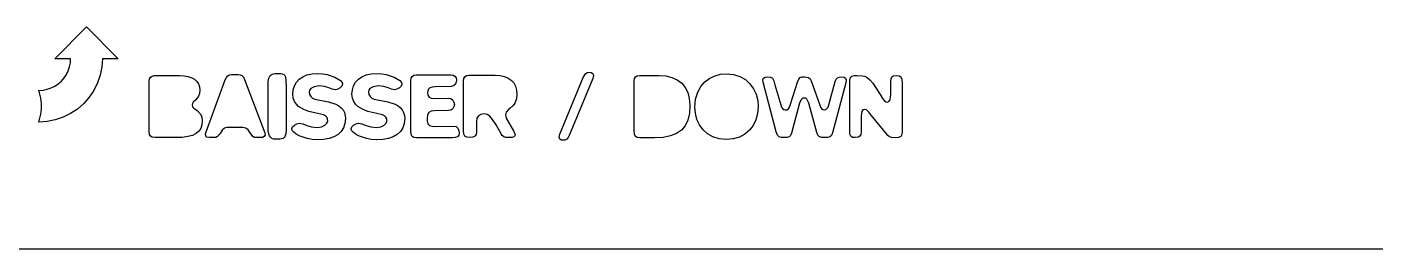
# Model space of a CAD drawing. Header units: metres. Extents: x 1010 to 1354, y 2481 to 2780.
# Drawn here: x 1184.1 to 1269, y 2481.2 to 2495.2 of the extents above; entities that cross this region are included whole.
import ezdxf

# ---------------------------------------------------------------- set-up
doc = ezdxf.new("R2010")
doc.units = ezdxf.units.M

msp = doc.modelspace()

# ---------------------------------------------------------------- linework, layer by layer
at = {"layer": 'COMPONENT6'}
for p, q in [((1185.842, 2493.243, 0), (1187.842, 2495.243, 0)), ((1187.842, 2495.243, 0), (1189.842, 2493.243, 0)), ((1186.842, 2493.243, 0), (1185.842, 2493.243, 0)), ((1186.774, 2492.725, 0), (1186.825, 2492.982, 0)), ((1186.825, 2492.982, 0), (1186.842, 2493.243, 0)), ((1188.842, 2493.243, 0), (1188.808, 2492.721, 0)), ((1189.842, 2493.243, 0), (1188.842, 2493.243, 0)), ((1186.256, 2491.829, 0), (1186.429, 2492.025, 0)), ((1186.429, 2492.025, 0), (1186.574, 2492.243, 0)), ((1186.574, 2492.243, 0), (1186.69, 2492.478, 0)), ((1186.69, 2492.478, 0), (1186.774, 2492.725, 0)), ((1188.706, 2492.208, 0), (1188.537, 2491.712, 0)), ((1188.808, 2492.721, 0), (1188.706, 2492.208, 0)), ((1184.842, 2491.243, 0), (1185.103, 2491.26, 0)), ((1184.891, 2491.081, 0), (1184.842, 2491.243, 0)), ((1185.103, 2491.26, 0), (1185.359, 2491.311, 0)), ((1185.359, 2491.311, 0), (1185.607, 2491.395, 0)), ((1185.607, 2491.395, 0), (1185.842, 2491.511, 0)), ((1185.842, 2491.511, 0), (1186.059, 2491.656, 0)), ((1186.059, 2491.656, 0), (1186.256, 2491.829, 0)), ((1188.306, 2491.243, 0), (1188.015, 2490.808, 0)), ((1188.537, 2491.712, 0), (1188.306, 2491.243, 0)), ((1184.932, 2490.916, 0), (1184.891, 2491.081, 0)), ((1184.963, 2490.75, 0), (1184.932, 2490.916, 0)), ((1184.986, 2490.581, 0), (1184.963, 2490.75, 0)), ((1185, 2490.412, 0), (1184.986, 2490.581, 0)), ((1185.004, 2490.243, 0), (1185, 2490.412, 0)), ((1187.67, 2490.415, 0), (1187.277, 2490.07, 0)), ((1188.015, 2490.808, 0), (1187.67, 2490.415, 0)), ((1184.891, 2489.405, 0), (1184.932, 2489.57, 0)), ((1184.932, 2489.57, 0), (1184.963, 2489.736, 0)), ((1184.963, 2489.736, 0), (1184.986, 2489.904, 0)), ((1184.986, 2489.904, 0), (1185, 2490.073, 0)), ((1185, 2490.073, 0), (1185.004, 2490.243, 0)), ((1186.373, 2489.547, 0), (1185.877, 2489.379, 0)), ((1186.842, 2489.779, 0), (1186.373, 2489.547, 0)), ((1187.277, 2490.07, 0), (1186.842, 2489.779, 0)), ((1184.842, 2489.243, 0), (1184.891, 2489.405, 0)), ((1185.364, 2489.277, 0), (1184.842, 2489.243, 0)), ((1185.877, 2489.379, 0), (1185.364, 2489.277, 0))]:
    msp.add_line(p, q, dxfattribs=at)
at = {"layer": 'COMPONENT7'}
for p, q in [((1191.792, 2491.831, 0), (1191.812, 2491.98, 0)), ((1191.812, 2491.98, 0), (1191.872, 2492.087, 0)), ((1191.872, 2492.087, 0), (1191.971, 2492.15, 0)), ((1191.971, 2492.15, 0), (1192.109, 2492.172, 0)), ((1192.109, 2492.172, 0), (1193.704, 2492.172, 0)), ((1193.704, 2492.172, 0), (1193.996, 2492.157, 0)), ((1193.996, 2492.157, 0), (1194.251, 2492.114, 0)), ((1194.251, 2492.114, 0), (1194.468, 2492.043, 0)), ((1194.468, 2492.043, 0), (1194.648, 2491.943, 0)), ((1196.577, 2491.902, 0), (1196.649, 2492.051, 0)), ((1196.649, 2492.051, 0), (1196.739, 2492.157, 0)), ((1196.739, 2492.157, 0), (1196.848, 2492.221, 0)), ((1196.848, 2492.221, 0), (1196.976, 2492.242, 0)), ((1196.976, 2492.242, 0), (1197.387, 2492.242, 0)), ((1197.387, 2492.242, 0), (1197.506, 2492.226, 0)), ((1197.506, 2492.226, 0), (1197.618, 2492.18, 0)), ((1197.618, 2492.18, 0), (1197.717, 2492.086, 0)), ((1197.717, 2492.086, 0), (1197.797, 2491.925, 0)), ((1199.281, 2491.796, 0), (1199.311, 2492.014, 0)), ((1199.311, 2492.014, 0), (1199.401, 2492.174, 0)), ((1199.401, 2492.174, 0), (1199.534, 2492.273, 0)), ((1199.534, 2492.273, 0), (1199.691, 2492.306, 0)), ((1199.691, 2492.306, 0), (1200.054, 2492.306, 0)), ((1200.054, 2492.306, 0), (1200.169, 2492.292, 0)), ((1200.169, 2492.292, 0), (1200.257, 2492.25, 0)), ((1200.257, 2492.25, 0), (1200.32, 2492.182, 0)), ((1200.32, 2492.182, 0), (1200.362, 2492.089, 0)), ((1200.362, 2492.089, 0), (1200.4, 2491.831, 0)), ((1201.228, 2491.946, 0), (1201.451, 2492.1, 0)), ((1201.451, 2492.1, 0), (1201.723, 2492.215, 0)), ((1201.723, 2492.215, 0), (1202.042, 2492.288, 0)), ((1202.042, 2492.288, 0), (1202.407, 2492.312, 0)), ((1202.407, 2492.312, 0), (1202.701, 2492.295, 0)), ((1202.701, 2492.295, 0), (1202.987, 2492.245, 0)), ((1202.987, 2492.245, 0), (1203.486, 2492.078, 0)), ((1203.486, 2492.078, 0), (1203.834, 2491.861, 0)), ((1204.959, 2491.946, 0), (1205.182, 2492.1, 0)), ((1205.182, 2492.1, 0), (1205.454, 2492.215, 0)), ((1205.454, 2492.215, 0), (1205.773, 2492.288, 0)), ((1205.773, 2492.288, 0), (1206.137, 2492.312, 0)), ((1206.137, 2492.312, 0), (1206.432, 2492.295, 0)), ((1206.432, 2492.295, 0), (1206.718, 2492.245, 0)), ((1206.718, 2492.245, 0), (1207.216, 2492.078, 0)), ((1207.216, 2492.078, 0), (1207.565, 2491.861, 0)), ((1208.254, 2491.842, 0), (1208.276, 2492.009, 0)), ((1208.276, 2492.009, 0), (1208.339, 2492.128, 0)), ((1208.339, 2492.128, 0), (1208.446, 2492.199, 0)), ((1208.446, 2492.199, 0), (1208.595, 2492.223, 0)), ((1208.595, 2492.223, 0), (1210.777, 2492.223, 0)), ((1210.777, 2492.223, 0), (1210.931, 2492.203, 0)), ((1210.931, 2492.203, 0), (1211.041, 2492.144, 0)), ((1211.041, 2492.144, 0), (1211.107, 2492.045, 0)), ((1211.107, 2492.045, 0), (1211.129, 2491.906, 0)), ((1211.584, 2491.843, 0), (1211.605, 2491.997, 0)), ((1211.605, 2491.997, 0), (1211.666, 2492.107, 0)), ((1211.666, 2492.107, 0), (1211.769, 2492.173, 0)), ((1211.769, 2492.173, 0), (1211.913, 2492.195, 0)), ((1211.913, 2492.195, 0), (1213.567, 2492.195, 0)), ((1213.567, 2492.195, 0), (1213.877, 2492.176, 0)), ((1213.877, 2492.176, 0), (1214.149, 2492.117, 0)), ((1214.149, 2492.117, 0), (1214.384, 2492.02, 0)), ((1214.384, 2492.02, 0), (1214.582, 2491.884, 0)), ((1217.637, 2488.484, 0), (1219.115, 2492.049, 0)), ((1219.724, 2492.002, 0), (1218.235, 2488.402, 0)), ((1219.115, 2492.049, 0), (1219.255, 2492.287, 0)), ((1219.255, 2492.287, 0), (1219.361, 2492.364, 0)), ((1219.361, 2492.364, 0), (1219.502, 2492.389, 0)), ((1219.502, 2492.389, 0), (1219.616, 2492.369, 0)), ((1219.616, 2492.369, 0), (1219.71, 2492.301, 0)), ((1219.71, 2492.301, 0), (1219.757, 2492.181, 0)), ((1219.757, 2492.181, 0), (1219.724, 2492.002, 0)), ((1222.332, 2491.831, 0), (1222.353, 2491.985, 0)), ((1222.353, 2491.985, 0), (1222.414, 2492.095, 0)), ((1222.414, 2492.095, 0), (1222.517, 2492.161, 0)), ((1222.517, 2492.161, 0), (1222.661, 2492.183, 0)), ((1222.661, 2492.183, 0), (1223.868, 2492.183, 0)), ((1223.868, 2492.183, 0), (1224.311, 2492.153, 0)), ((1224.311, 2492.153, 0), (1224.7, 2492.061, 0)), ((1224.7, 2492.061, 0), (1225.035, 2491.909, 0)), ((1226.778, 2491.785, 0), (1227.077, 2492.01, 0)), ((1227.077, 2492.01, 0), (1227.412, 2492.169, 0)), ((1227.412, 2492.169, 0), (1227.763, 2492.263, 0)), ((1227.763, 2492.263, 0), (1228.115, 2492.295, 0)), ((1228.115, 2492.295, 0), (1228.578, 2492.251, 0)), ((1228.578, 2492.251, 0), (1228.983, 2492.122, 0)), ((1228.983, 2492.122, 0), (1229.328, 2491.92, 0)), ((1230.421, 2491.923, 0), (1230.466, 2492.024, 0)), ((1230.466, 2492.024, 0), (1230.567, 2492.081, 0)), ((1230.567, 2492.081, 0), (1230.718, 2492.1, 0)), ((1230.718, 2492.1, 0), (1230.903, 2492.082, 0)), ((1230.903, 2492.082, 0), (1231.026, 2492.009, 0)), ((1231.026, 2492.009, 0), (1231.108, 2491.851, 0)), ((1232.68, 2491.95, 0), (1232.776, 2492.053, 0)), ((1232.776, 2492.053, 0), (1232.9, 2492.094, 0)), ((1232.9, 2492.094, 0), (1233.052, 2492.1, 0)), ((1233.052, 2492.1, 0), (1233.301, 2492.056, 0)), ((1233.301, 2492.056, 0), (1233.396, 2491.981, 0)), ((1233.396, 2491.981, 0), (1233.463, 2491.842, 0)), ((1235.035, 2491.95, 0), (1235.119, 2492.041, 0)), ((1235.119, 2492.041, 0), (1235.234, 2492.085, 0)), ((1235.234, 2492.085, 0), (1235.386, 2492.1, 0)), ((1235.386, 2492.1, 0), (1235.535, 2492.079, 0)), ((1235.535, 2492.079, 0), (1235.629, 2492.015, 0)), ((1235.629, 2492.015, 0), (1235.667, 2491.9, 0)), ((1235.891, 2491.808, 0), (1235.926, 2492.025, 0)), ((1235.926, 2492.025, 0), (1236.022, 2492.136, 0)), ((1236.022, 2492.136, 0), (1236.166, 2492.177, 0)), ((1236.166, 2492.177, 0), (1236.336, 2492.183, 0)), ((1236.336, 2492.183, 0), (1236.681, 2492.171, 0)), ((1236.681, 2492.171, 0), (1236.836, 2492.136, 0)), ((1236.836, 2492.136, 0), (1236.994, 2492.054, 0)), ((1236.994, 2492.054, 0), (1237.163, 2491.913, 0)), ((1238.498, 2491.972, 0), (1238.555, 2492.089, 0)), ((1238.555, 2492.089, 0), (1238.656, 2492.16, 0)), ((1238.656, 2492.16, 0), (1238.808, 2492.183, 0)), ((1238.808, 2492.183, 0), (1239.001, 2492.163, 0)), ((1239.001, 2492.163, 0), (1239.122, 2492.089, 0)), ((1239.122, 2492.089, 0), (1239.18, 2491.943, 0)), ((1191.792, 2488.653, 0), (1191.792, 2491.831, 0)), ((1194.648, 2491.943, 0), (1194.789, 2491.814, 0)), ((1194.789, 2491.814, 0), (1194.89, 2491.657, 0)), ((1194.89, 2491.657, 0), (1194.951, 2491.471, 0)), ((1194.951, 2491.471, 0), (1194.971, 2491.257, 0)), ((1194.971, 2491.257, 0), (1194.952, 2491.043, 0)), ((1195.369, 2488.641, 0), (1196.577, 2491.902, 0)), ((1197.797, 2491.925, 0), (1199.064, 2488.571, 0)), ((1199.269, 2489.004, 0), (1199.281, 2491.796, 0)), ((1200.4, 2491.831, 0), (1200.406, 2491.485, 0)), ((1200.406, 2491.485, 0), (1200.406, 2488.776, 0)), ((1200.823, 2491, 0), (1200.849, 2491.276, 0)), ((1200.849, 2491.276, 0), (1200.926, 2491.53, 0)), ((1200.926, 2491.53, 0), (1201.053, 2491.756, 0)), ((1201.053, 2491.756, 0), (1201.228, 2491.946, 0)), ((1201.885, 2491.26, 0), (1201.861, 2491.135, 0)), ((1201.861, 2491.135, 0), (1201.886, 2490.989, 0)), ((1201.955, 2491.354, 0), (1201.885, 2491.26, 0)), ((1202.166, 2491.475, 0), (1201.955, 2491.354, 0)), ((1202.471, 2491.533, 0), (1202.166, 2491.475, 0)), ((1202.835, 2491.495, 0), (1202.471, 2491.533, 0)), ((1203.096, 2491.407, 0), (1202.835, 2491.495, 0)), ((1203.304, 2491.319, 0), (1203.096, 2491.407, 0)), ((1203.509, 2491.281, 0), (1203.304, 2491.319, 0)), ((1203.659, 2491.313, 0), (1203.509, 2491.281, 0)), ((1203.808, 2491.398, 0), (1203.659, 2491.313, 0)), ((1203.922, 2491.516, 0), (1203.808, 2491.398, 0)), ((1203.834, 2491.861, 0), (1203.933, 2491.749, 0)), ((1203.966, 2491.645, 0), (1203.922, 2491.516, 0)), ((1203.933, 2491.749, 0), (1203.966, 2491.645, 0)), ((1204.554, 2491, 0), (1204.58, 2491.276, 0)), ((1204.58, 2491.276, 0), (1204.657, 2491.53, 0)), ((1204.657, 2491.53, 0), (1204.784, 2491.756, 0)), ((1204.784, 2491.756, 0), (1204.959, 2491.946, 0)), ((1205.616, 2491.26, 0), (1205.592, 2491.135, 0)), ((1205.592, 2491.135, 0), (1205.617, 2490.989, 0)), ((1205.686, 2491.354, 0), (1205.616, 2491.26, 0)), ((1205.897, 2491.475, 0), (1205.686, 2491.354, 0)), ((1206.202, 2491.533, 0), (1205.897, 2491.475, 0)), ((1206.565, 2491.495, 0), (1206.202, 2491.533, 0)), ((1206.826, 2491.407, 0), (1206.565, 2491.495, 0)), ((1207.035, 2491.319, 0), (1206.826, 2491.407, 0)), ((1207.24, 2491.281, 0), (1207.035, 2491.319, 0)), ((1207.389, 2491.313, 0), (1207.24, 2491.281, 0)), ((1207.539, 2491.398, 0), (1207.389, 2491.313, 0)), ((1207.653, 2491.516, 0), (1207.539, 2491.398, 0)), ((1207.565, 2491.861, 0), (1207.664, 2491.749, 0)), ((1207.697, 2491.645, 0), (1207.653, 2491.516, 0)), ((1207.664, 2491.749, 0), (1207.697, 2491.645, 0)), ((1208.254, 2488.659, 0), (1208.254, 2491.842, 0)), ((1209.346, 2491.3, 0), (1209.305, 2491.121, 0)), ((1209.452, 2491.402, 0), (1209.346, 2491.3, 0)), ((1209.604, 2491.449, 0), (1209.452, 2491.402, 0)), ((1209.792, 2491.461, 0), (1209.604, 2491.449, 0)), ((1210.806, 2491.484, 0), (1209.792, 2491.461, 0)), ((1210.956, 2491.523, 0), (1210.806, 2491.484, 0)), ((1211.056, 2491.622, 0), (1210.956, 2491.523, 0)), ((1211.111, 2491.757, 0), (1211.056, 2491.622, 0)), ((1211.129, 2491.906, 0), (1211.111, 2491.757, 0)), ((1211.584, 2488.712, 0), (1211.584, 2491.843, 0)), ((1214.582, 2491.884, 0), (1214.738, 2491.712, 0)), ((1214.738, 2491.712, 0), (1214.85, 2491.504, 0)), ((1214.85, 2491.504, 0), (1214.917, 2491.263, 0)), ((1214.917, 2491.263, 0), (1214.94, 2490.987, 0)), ((1222.332, 2488.7, 0), (1222.332, 2491.831, 0)), ((1225.035, 2491.909, 0), (1225.317, 2491.696, 0)), ((1225.317, 2491.696, 0), (1225.54, 2491.427, 0)), ((1225.54, 2491.427, 0), (1225.699, 2491.106, 0)), ((1226.189, 2490.699, 0), (1226.321, 2491.131, 0)), ((1226.321, 2491.131, 0), (1226.523, 2491.492, 0)), ((1226.523, 2491.492, 0), (1226.778, 2491.785, 0)), ((1229.328, 2491.92, 0), (1229.613, 2491.661, 0)), ((1229.613, 2491.661, 0), (1229.838, 2491.352, 0)), ((1229.838, 2491.352, 0), (1230, 2490.999, 0)), ((1230.437, 2491.772, 0), (1230.421, 2491.923, 0)), ((1231.258, 2488.641, 0), (1230.437, 2491.772, 0)), ((1231.108, 2491.851, 0), (1231.176, 2491.584, 0)), ((1231.176, 2491.584, 0), (1231.563, 2490.329, 0)), ((1232.161, 2490.376, 0), (1232.606, 2491.76, 0)), ((1232.606, 2491.76, 0), (1232.68, 2491.95, 0)), ((1233.463, 2491.842, 0), (1234.002, 2490.306, 0)), ((1234.577, 2490.329, 0), (1234.975, 2491.795, 0)), ((1235.644, 2491.725, 0), (1234.811, 2488.559, 0)), ((1234.975, 2491.795, 0), (1235.035, 2491.95, 0)), ((1235.667, 2491.9, 0), (1235.644, 2491.725, 0)), ((1235.891, 2488.735, 0), (1235.891, 2491.808, 0)), ((1237.163, 2491.913, 0), (1237.346, 2491.702, 0)), ((1237.346, 2491.702, 0), (1237.806, 2490.992, 0)), ((1238.479, 2491.808, 0), (1238.498, 2491.972, 0)), ((1238.485, 2490.98, 0), (1238.479, 2491.808, 0)), ((1239.18, 2491.943, 0), (1239.195, 2491.702, 0)), ((1239.195, 2491.702, 0), (1239.195, 2488.629, 0)), ((1194.509, 2490.426, 0), (1194.49, 2490.33, 0)), ((1194.49, 2490.33, 0), (1194.515, 2490.215, 0)), ((1194.566, 2490.503, 0), (1194.509, 2490.426, 0)), ((1194.73, 2490.659, 0), (1194.566, 2490.503, 0)), ((1194.894, 2490.881, 0), (1194.73, 2490.659, 0)), ((1194.952, 2491.043, 0), (1194.894, 2490.881, 0)), ((1200.85, 2490.759, 0), (1200.823, 2491, 0)), ((1200.932, 2490.554, 0), (1200.85, 2490.759, 0)), ((1201.052, 2490.381, 0), (1200.932, 2490.554, 0)), ((1201.196, 2490.237, 0), (1201.052, 2490.381, 0)), ((1201.886, 2490.989, 0), (1201.961, 2490.856, 0)), ((1201.961, 2490.856, 0), (1202.075, 2490.753, 0)), ((1202.075, 2490.753, 0), (1202.219, 2490.695, 0)), ((1202.219, 2490.695, 0), (1203.075, 2490.519, 0)), ((1203.075, 2490.519, 0), (1203.546, 2490.369, 0)), ((1203.546, 2490.369, 0), (1203.729, 2490.269, 0)), ((1204.581, 2490.759, 0), (1204.554, 2491, 0)), ((1204.663, 2490.554, 0), (1204.581, 2490.759, 0)), ((1204.783, 2490.381, 0), (1204.663, 2490.554, 0)), ((1204.927, 2490.237, 0), (1204.783, 2490.381, 0)), ((1205.617, 2490.989, 0), (1205.692, 2490.856, 0)), ((1205.692, 2490.856, 0), (1205.806, 2490.753, 0)), ((1205.806, 2490.753, 0), (1205.95, 2490.695, 0)), ((1205.95, 2490.695, 0), (1206.806, 2490.519, 0)), ((1206.806, 2490.519, 0), (1207.277, 2490.369, 0)), ((1207.277, 2490.369, 0), (1207.46, 2490.269, 0)), ((1209.305, 2491.121, 0), (1209.332, 2490.934, 0)), ((1209.332, 2490.934, 0), (1209.411, 2490.819, 0)), ((1209.411, 2490.819, 0), (1209.547, 2490.759, 0)), ((1209.547, 2490.759, 0), (1209.745, 2490.739, 0)), ((1209.745, 2490.739, 0), (1210.63, 2490.763, 0)), ((1210.63, 2490.763, 0), (1210.787, 2490.731, 0)), ((1210.787, 2490.731, 0), (1210.903, 2490.634, 0)), ((1210.903, 2490.634, 0), (1210.976, 2490.498, 0)), ((1210.976, 2490.498, 0), (1211, 2490.347, 0)), ((1211, 2490.347, 0), (1210.976, 2490.205, 0)), ((1214.702, 2490.298, 0), (1214.623, 2490.213, 0)), ((1214.799, 2490.436, 0), (1214.702, 2490.298, 0)), ((1214.904, 2490.705, 0), (1214.799, 2490.436, 0)), ((1214.94, 2490.987, 0), (1214.904, 2490.705, 0)), ((1225.699, 2491.106, 0), (1225.795, 2490.732, 0)), ((1225.795, 2490.732, 0), (1225.827, 2490.307, 0)), ((1225.827, 2490.307, 0), (1225.796, 2489.8, 0)), ((1226.145, 2490.195, 0), (1226.189, 2490.699, 0)), ((1230, 2490.999, 0), (1230.099, 2490.616, 0)), ((1230.099, 2490.616, 0), (1230.132, 2490.219, 0)), ((1231.563, 2490.329, 0), (1231.607, 2490.194, 0)), ((1232.105, 2490.18, 0), (1232.161, 2490.376, 0)), ((1232.735, 2490.436, 0), (1232.231, 2488.548, 0)), ((1232.806, 2490.62, 0), (1232.735, 2490.436, 0)), ((1232.891, 2490.72, 0), (1232.806, 2490.62, 0)), ((1232.97, 2490.758, 0), (1232.891, 2490.72, 0)), ((1233.029, 2490.764, 0), (1232.97, 2490.758, 0)), ((1233.122, 2490.744, 0), (1233.029, 2490.764, 0)), ((1233.202, 2490.682, 0), (1233.122, 2490.744, 0)), ((1233.322, 2490.447, 0), (1233.202, 2490.682, 0)), ((1233.814, 2488.583, 0), (1233.322, 2490.447, 0)), ((1234.002, 2490.306, 0), (1234.048, 2490.185, 0)), ((1234.53, 2490.194, 0), (1234.577, 2490.329, 0)), ((1237.806, 2490.992, 0), (1237.967, 2490.725, 0)), ((1237.967, 2490.725, 0), (1238.081, 2490.581, 0)), ((1238.081, 2490.581, 0), (1238.166, 2490.523, 0)), ((1238.166, 2490.523, 0), (1238.251, 2490.511, 0)), ((1238.251, 2490.511, 0), (1238.364, 2490.544, 0)), ((1238.364, 2490.544, 0), (1238.435, 2490.643, 0)), ((1238.435, 2490.643, 0), (1238.485, 2490.98, 0)), ((1194.515, 2490.215, 0), (1194.59, 2490.128, 0)), ((1194.59, 2490.128, 0), (1194.806, 2489.967, 0)), ((1194.806, 2489.967, 0), (1195.023, 2489.735, 0)), ((1195.023, 2489.735, 0), (1195.098, 2489.56, 0)), ((1195.098, 2489.56, 0), (1195.123, 2489.322, 0)), ((1201.524, 2490.029, 0), (1201.196, 2490.237, 0)), ((1201.832, 2489.915, 0), (1201.524, 2490.029, 0)), ((1202.383, 2489.792, 0), (1201.832, 2489.915, 0)), ((1202.755, 2489.698, 0), (1202.383, 2489.792, 0)), ((1202.879, 2489.636, 0), (1202.755, 2489.698, 0)), ((1202.964, 2489.554, 0), (1202.879, 2489.636, 0)), ((1203.012, 2489.442, 0), (1202.964, 2489.554, 0)), ((1203.028, 2489.287, 0), (1203.012, 2489.442, 0)), ((1203.729, 2490.269, 0), (1203.878, 2490.152, 0)), ((1203.878, 2490.152, 0), (1203.994, 2490.016, 0)), ((1203.994, 2490.016, 0), (1204.076, 2489.855, 0)), ((1204.076, 2489.855, 0), (1204.126, 2489.671, 0)), ((1204.142, 2489.463, 0), (1204.113, 2489.155, 0)), ((1204.126, 2489.671, 0), (1204.142, 2489.463, 0)), ((1205.255, 2490.029, 0), (1204.927, 2490.237, 0)), ((1205.563, 2489.915, 0), (1205.255, 2490.029, 0)), ((1206.114, 2489.792, 0), (1205.563, 2489.915, 0)), ((1206.486, 2489.698, 0), (1206.114, 2489.792, 0)), ((1206.61, 2489.636, 0), (1206.486, 2489.698, 0)), ((1206.695, 2489.554, 0), (1206.61, 2489.636, 0)), ((1206.743, 2489.442, 0), (1206.695, 2489.554, 0)), ((1206.759, 2489.287, 0), (1206.743, 2489.442, 0)), ((1207.46, 2490.269, 0), (1207.609, 2490.152, 0)), ((1207.609, 2490.152, 0), (1207.725, 2490.016, 0)), ((1207.725, 2490.016, 0), (1207.807, 2489.855, 0)), ((1207.807, 2489.855, 0), (1207.857, 2489.671, 0)), ((1207.873, 2489.463, 0), (1207.844, 2489.155, 0)), ((1207.857, 2489.671, 0), (1207.873, 2489.463, 0)), ((1209.32, 2489.711, 0), (1209.294, 2489.48, 0)), ((1209.294, 2489.48, 0), (1209.294, 2489.316, 0)), ((1209.399, 2489.852, 0), (1209.32, 2489.711, 0)), ((1209.538, 2489.925, 0), (1209.399, 2489.852, 0)), ((1209.745, 2489.949, 0), (1209.538, 2489.925, 0)), ((1210.63, 2489.973, 0), (1209.745, 2489.949, 0)), ((1210.787, 2490, 0), (1210.63, 2489.973, 0)), ((1210.903, 2490.084, 0), (1210.787, 2490, 0)), ((1210.976, 2490.205, 0), (1210.903, 2490.084, 0)), ((1212.425, 2489.485, 0), (1212.395, 2489.275, 0)), ((1212.515, 2489.635, 0), (1212.425, 2489.485, 0)), ((1212.665, 2489.725, 0), (1212.515, 2489.635, 0)), ((1212.875, 2489.756, 0), (1212.665, 2489.725, 0)), ((1213.075, 2489.729, 0), (1212.875, 2489.756, 0)), ((1213.242, 2489.629, 0), (1213.075, 2489.729, 0)), ((1213.412, 2489.418, 0), (1213.242, 2489.629, 0)), ((1214.271, 2489.861, 0), (1214.224, 2489.709, 0)), ((1214.224, 2489.709, 0), (1214.271, 2489.497, 0)), ((1214.412, 2490.037, 0), (1214.271, 2489.861, 0)), ((1214.271, 2489.497, 0), (1214.717, 2488.7, 0)), ((1214.523, 2490.122, 0), (1214.412, 2490.037, 0)), ((1214.588, 2490.178, 0), (1214.523, 2490.122, 0)), ((1214.623, 2490.213, 0), (1214.588, 2490.178, 0)), ((1225.796, 2489.8, 0), (1225.701, 2489.372, 0)), ((1226.177, 2489.799, 0), (1226.145, 2490.195, 0)), ((1226.274, 2489.418, 0), (1226.177, 2489.799, 0)), ((1230.097, 2489.785, 0), (1229.989, 2489.386, 0)), ((1230.132, 2490.219, 0), (1230.097, 2489.785, 0)), ((1231.607, 2490.194, 0), (1231.671, 2490.094, 0)), ((1231.671, 2490.094, 0), (1231.748, 2490.033, 0)), ((1231.748, 2490.033, 0), (1231.832, 2490.012, 0)), ((1231.832, 2490.012, 0), (1231.958, 2490.024, 0)), ((1231.958, 2490.024, 0), (1232.043, 2490.071, 0)), ((1232.043, 2490.071, 0), (1232.105, 2490.18, 0)), ((1234.048, 2490.185, 0), (1234.116, 2490.092, 0)), ((1234.116, 2490.092, 0), (1234.201, 2490.032, 0)), ((1234.201, 2490.032, 0), (1234.295, 2490.012, 0)), ((1234.295, 2490.012, 0), (1234.381, 2490.033, 0)), ((1234.381, 2490.033, 0), (1234.462, 2490.094, 0)), ((1234.462, 2490.094, 0), (1234.53, 2490.194, 0)), ((1236.65, 2489.92, 0), (1236.606, 2489.644, 0)), ((1236.606, 2489.644, 0), (1236.606, 2488.629, 0)), ((1236.723, 2490.012, 0), (1236.65, 2489.92, 0)), ((1236.852, 2490.043, 0), (1236.723, 2490.012, 0)), ((1236.952, 2490.013, 0), (1236.852, 2490.043, 0)), ((1237.04, 2489.943, 0), (1236.952, 2490.013, 0)), ((1237.11, 2489.858, 0), (1237.04, 2489.943, 0)), ((1237.157, 2489.785, 0), (1237.11, 2489.858, 0)), ((1238.199, 2488.5, 0), (1237.157, 2489.785, 0)), ((1191.811, 2488.473, 0), (1191.792, 2488.653, 0)), ((1194.913, 2488.669, 0), (1194.739, 2488.521, 0)), ((1195.032, 2488.85, 0), (1194.913, 2488.669, 0)), ((1195.1, 2489.066, 0), (1195.032, 2488.85, 0)), ((1195.123, 2489.322, 0), (1195.1, 2489.066, 0)), ((1195.34, 2488.509, 0), (1195.369, 2488.641, 0)), ((1196.39, 2488.741, 0), (1196.249, 2488.536, 0)), ((1196.522, 2488.855, 0), (1196.39, 2488.741, 0)), ((1196.674, 2488.902, 0), (1196.522, 2488.855, 0)), ((1196.882, 2488.911, 0), (1196.674, 2488.902, 0)), ((1197.328, 2488.911, 0), (1196.882, 2488.911, 0)), ((1197.677, 2488.902, 0), (1197.328, 2488.911, 0)), ((1197.867, 2488.864, 0), (1197.677, 2488.902, 0)), ((1198.011, 2488.767, 0), (1197.867, 2488.864, 0)), ((1198.137, 2488.571, 0), (1198.011, 2488.767, 0)), ((1199.287, 2488.644, 0), (1199.269, 2489.004, 0)), ((1199.357, 2488.383, 0), (1199.287, 2488.644, 0)), ((1200.406, 2488.776, 0), (1200.388, 2488.505, 0)), ((1200.765, 2488.818, 0), (1200.812, 2488.941, 0)), ((1200.796, 2488.722, 0), (1200.765, 2488.818, 0)), ((1200.891, 2488.61, 0), (1200.796, 2488.722, 0)), ((1200.812, 2488.941, 0), (1200.929, 2489.056, 0)), ((1201.04, 2488.494, 0), (1200.891, 2488.61, 0)), ((1200.929, 2489.056, 0), (1201.081, 2489.138, 0)), ((1201.081, 2489.138, 0), (1201.234, 2489.17, 0)), ((1201.234, 2489.17, 0), (1201.451, 2489.126, 0)), ((1201.451, 2489.126, 0), (1201.709, 2489.032, 0)), ((1201.709, 2489.032, 0), (1202.014, 2488.939, 0)), ((1202.014, 2488.939, 0), (1202.371, 2488.895, 0)), ((1202.371, 2488.895, 0), (1202.638, 2488.939, 0)), ((1202.638, 2488.939, 0), (1202.846, 2489.044, 0)), ((1202.846, 2489.044, 0), (1202.981, 2489.173, 0)), ((1202.981, 2489.173, 0), (1203.028, 2489.287, 0)), ((1203.88, 2488.656, 0), (1203.676, 2488.466, 0)), ((1204.026, 2488.886, 0), (1203.88, 2488.656, 0)), ((1204.113, 2489.155, 0), (1204.026, 2488.886, 0)), ((1204.496, 2488.818, 0), (1204.542, 2488.941, 0)), ((1204.527, 2488.722, 0), (1204.496, 2488.818, 0)), ((1204.622, 2488.61, 0), (1204.527, 2488.722, 0)), ((1204.542, 2488.941, 0), (1204.66, 2489.056, 0)), ((1204.77, 2488.494, 0), (1204.622, 2488.61, 0)), ((1204.66, 2489.056, 0), (1204.812, 2489.138, 0)), ((1204.812, 2489.138, 0), (1204.965, 2489.17, 0)), ((1204.965, 2489.17, 0), (1205.182, 2489.126, 0)), ((1205.182, 2489.126, 0), (1205.44, 2489.032, 0)), ((1205.44, 2489.032, 0), (1205.745, 2488.939, 0)), ((1205.745, 2488.939, 0), (1206.102, 2488.895, 0)), ((1206.102, 2488.895, 0), (1206.369, 2488.939, 0)), ((1206.369, 2488.939, 0), (1206.577, 2489.044, 0)), ((1206.577, 2489.044, 0), (1206.712, 2489.173, 0)), ((1206.712, 2489.173, 0), (1206.759, 2489.287, 0)), ((1207.611, 2488.656, 0), (1207.407, 2488.466, 0)), ((1207.757, 2488.886, 0), (1207.611, 2488.656, 0)), ((1207.844, 2489.155, 0), (1207.757, 2488.886, 0)), ((1208.276, 2488.469, 0), (1208.254, 2488.659, 0)), ((1209.294, 2489.316, 0), (1209.332, 2489.128, 0)), ((1209.332, 2489.128, 0), (1209.437, 2489.023, 0)), ((1209.437, 2489.023, 0), (1209.602, 2488.979, 0)), ((1209.602, 2488.979, 0), (1209.816, 2488.97, 0)), ((1209.816, 2488.97, 0), (1210.971, 2488.993, 0)), ((1210.971, 2488.993, 0), (1211.123, 2488.958, 0)), ((1211.123, 2488.958, 0), (1211.226, 2488.853, 0)), ((1211.226, 2488.853, 0), (1211.285, 2488.708, 0)), ((1211.285, 2488.708, 0), (1211.305, 2488.554, 0)), ((1211.606, 2488.491, 0), (1211.584, 2488.712, 0)), ((1212.395, 2488.618, 0), (1212.369, 2488.464, 0)), ((1212.395, 2489.275, 0), (1212.395, 2488.618, 0)), ((1213.626, 2489.064, 0), (1213.412, 2489.418, 0)), ((1213.943, 2488.501, 0), (1213.626, 2489.064, 0)), ((1214.717, 2488.7, 0), (1214.822, 2488.454, 0)), ((1222.352, 2488.48, 0), (1222.332, 2488.7, 0)), ((1225.302, 2488.735, 0), (1224.992, 2488.521, 0)), ((1225.538, 2489.018, 0), (1225.302, 2488.735, 0)), ((1225.701, 2489.372, 0), (1225.538, 2489.018, 0)), ((1226.434, 2489.069, 0), (1226.274, 2489.418, 0)), ((1226.658, 2488.765, 0), (1226.434, 2489.069, 0)), ((1226.942, 2488.511, 0), (1226.658, 2488.765, 0)), ((1229.584, 2488.729, 0), (1229.296, 2488.484, 0)), ((1229.816, 2489.031, 0), (1229.584, 2488.729, 0)), ((1229.989, 2489.386, 0), (1229.816, 2489.031, 0)), ((1231.343, 2488.43, 0), (1231.258, 2488.641, 0)), ((1233.88, 2488.422, 0), (1233.814, 2488.583, 0)), ((1235.908, 2488.492, 0), (1235.891, 2488.735, 0)), ((1236.606, 2488.629, 0), (1236.587, 2488.467, 0)), ((1239.195, 2488.629, 0), (1239.172, 2488.465, 0)), ((1191.869, 2488.354, 0), (1191.811, 2488.473, 0)), ((1191.973, 2488.288, 0), (1191.869, 2488.354, 0)), ((1192.133, 2488.266, 0), (1191.973, 2488.288, 0)), ((1193.458, 2488.266, 0), (1192.133, 2488.266, 0)), ((1193.871, 2488.281, 0), (1193.458, 2488.266, 0)), ((1194.22, 2488.328, 0), (1193.871, 2488.281, 0)), ((1194.508, 2488.407, 0), (1194.22, 2488.328, 0)), ((1194.739, 2488.521, 0), (1194.508, 2488.407, 0)), ((1195.352, 2488.389, 0), (1195.34, 2488.509, 0)), ((1195.425, 2488.301, 0), (1195.352, 2488.389, 0)), ((1195.581, 2488.266, 0), (1195.425, 2488.301, 0)), ((1195.815, 2488.266, 0), (1195.581, 2488.266, 0)), ((1195.979, 2488.283, 0), (1195.815, 2488.266, 0)), ((1196.085, 2488.334, 0), (1195.979, 2488.283, 0)), ((1196.249, 2488.536, 0), (1196.085, 2488.334, 0)), ((1198.322, 2488.334, 0), (1198.137, 2488.571, 0)), ((1198.412, 2488.283, 0), (1198.322, 2488.334, 0)), ((1198.513, 2488.266, 0), (1198.412, 2488.283, 0)), ((1198.794, 2488.266, 0), (1198.513, 2488.266, 0)), ((1198.923, 2488.284, 0), (1198.794, 2488.266, 0)), ((1199.029, 2488.339, 0), (1198.923, 2488.284, 0)), ((1199.084, 2488.434, 0), (1199.029, 2488.339, 0)), ((1199.064, 2488.571, 0), (1199.084, 2488.434, 0)), ((1199.42, 2488.29, 0), (1199.357, 2488.383, 0)), ((1199.504, 2488.222, 0), (1199.42, 2488.29, 0)), ((1199.612, 2488.18, 0), (1199.504, 2488.222, 0)), ((1199.75, 2488.166, 0), (1199.612, 2488.18, 0)), ((1200.019, 2488.166, 0), (1199.75, 2488.166, 0)), ((1200.218, 2488.203, 0), (1200.019, 2488.166, 0)), ((1200.333, 2488.315, 0), (1200.218, 2488.203, 0)), ((1200.388, 2488.505, 0), (1200.333, 2488.315, 0)), ((1201.234, 2488.384, 0), (1201.04, 2488.494, 0)), ((1201.741, 2488.203, 0), (1201.234, 2488.384, 0)), ((1202.041, 2488.145, 0), (1201.741, 2488.203, 0)), ((1202.36, 2488.126, 0), (1202.041, 2488.145, 0)), ((1202.761, 2488.148, 0), (1202.36, 2488.126, 0)), ((1203.114, 2488.211, 0), (1202.761, 2488.148, 0)), ((1203.419, 2488.318, 0), (1203.114, 2488.211, 0)), ((1203.676, 2488.466, 0), (1203.419, 2488.318, 0)), ((1204.965, 2488.384, 0), (1204.77, 2488.494, 0)), ((1205.472, 2488.203, 0), (1204.965, 2488.384, 0)), ((1205.772, 2488.145, 0), (1205.472, 2488.203, 0)), ((1206.09, 2488.126, 0), (1205.772, 2488.145, 0)), ((1206.492, 2488.148, 0), (1206.09, 2488.126, 0)), ((1206.845, 2488.211, 0), (1206.492, 2488.148, 0)), ((1207.15, 2488.318, 0), (1206.845, 2488.211, 0)), ((1207.407, 2488.466, 0), (1207.15, 2488.318, 0)), ((1208.342, 2488.343, 0), (1208.276, 2488.469, 0)), ((1208.455, 2488.272, 0), (1208.342, 2488.343, 0)), ((1208.618, 2488.249, 0), (1208.455, 2488.272, 0)), ((1210.859, 2488.249, 0), (1208.618, 2488.249, 0)), ((1211.054, 2488.268, 0), (1210.859, 2488.249, 0)), ((1211.194, 2488.325, 0), (1211.054, 2488.268, 0)), ((1211.277, 2488.42, 0), (1211.194, 2488.325, 0)), ((1211.305, 2488.554, 0), (1211.277, 2488.42, 0)), ((1211.669, 2488.357, 0), (1211.606, 2488.491, 0)), ((1211.791, 2488.289, 0), (1211.669, 2488.357, 0)), ((1211.984, 2488.266, 0), (1211.791, 2488.289, 0)), ((1212.163, 2488.288, 0), (1211.984, 2488.266, 0)), ((1212.292, 2488.354, 0), (1212.163, 2488.288, 0)), ((1212.369, 2488.464, 0), (1212.292, 2488.354, 0)), ((1214.018, 2488.398, 0), (1213.943, 2488.501, 0)), ((1214.116, 2488.325, 0), (1214.018, 2488.398, 0)), ((1214.235, 2488.281, 0), (1214.116, 2488.325, 0)), ((1214.377, 2488.266, 0), (1214.235, 2488.281, 0)), ((1214.506, 2488.266, 0), (1214.377, 2488.266, 0)), ((1214.644, 2488.278, 0), (1214.506, 2488.266, 0)), ((1214.743, 2488.313, 0), (1214.644, 2488.278, 0)), ((1214.803, 2488.372, 0), (1214.743, 2488.313, 0)), ((1214.822, 2488.454, 0), (1214.803, 2488.372, 0)), ((1217.593, 2488.293, 0), (1217.637, 2488.484, 0)), ((1217.643, 2488.176, 0), (1217.593, 2488.293, 0)), ((1217.74, 2488.114, 0), (1217.643, 2488.176, 0)), ((1217.836, 2488.097, 0), (1217.74, 2488.114, 0)), ((1217.965, 2488.116, 0), (1217.836, 2488.097, 0)), ((1218.074, 2488.173, 0), (1217.965, 2488.116, 0)), ((1218.164, 2488.268, 0), (1218.074, 2488.173, 0)), ((1218.235, 2488.402, 0), (1218.164, 2488.268, 0)), ((1222.411, 2488.345, 0), (1222.352, 2488.48, 0)), ((1222.519, 2488.277, 0), (1222.411, 2488.345, 0)), ((1222.684, 2488.255, 0), (1222.519, 2488.277, 0)), ((1223.599, 2488.255, 0), (1222.684, 2488.255, 0)), ((1224.144, 2488.284, 0), (1223.599, 2488.255, 0)), ((1224.607, 2488.372, 0), (1224.144, 2488.284, 0)), ((1224.992, 2488.521, 0), (1224.607, 2488.372, 0)), ((1227.282, 2488.313, 0), (1226.942, 2488.511, 0)), ((1227.681, 2488.185, 0), (1227.282, 2488.313, 0)), ((1228.139, 2488.143, 0), (1227.681, 2488.185, 0)), ((1228.565, 2488.182, 0), (1228.139, 2488.143, 0)), ((1228.954, 2488.298, 0), (1228.565, 2488.182, 0)), ((1229.296, 2488.484, 0), (1228.954, 2488.298, 0)), ((1231.457, 2488.319, 0), (1231.343, 2488.43, 0)), ((1231.598, 2488.275, 0), (1231.457, 2488.319, 0)), ((1231.762, 2488.266, 0), (1231.598, 2488.275, 0)), ((1231.955, 2488.278, 0), (1231.762, 2488.266, 0)), ((1232.09, 2488.322, 0), (1231.955, 2488.278, 0)), ((1232.175, 2488.41, 0), (1232.09, 2488.322, 0)), ((1232.231, 2488.548, 0), (1232.175, 2488.41, 0)), ((1233.973, 2488.328, 0), (1233.88, 2488.422, 0)), ((1234.112, 2488.281, 0), (1233.973, 2488.328, 0)), ((1234.319, 2488.266, 0), (1234.112, 2488.281, 0)), ((1234.495, 2488.279, 0), (1234.319, 2488.266, 0)), ((1234.635, 2488.316, 0), (1234.495, 2488.279, 0)), ((1234.741, 2488.402, 0), (1234.635, 2488.316, 0)), ((1234.811, 2488.559, 0), (1234.741, 2488.402, 0)), ((1235.97, 2488.351, 0), (1235.908, 2488.492, 0)), ((1236.078, 2488.283, 0), (1235.97, 2488.351, 0)), ((1236.243, 2488.266, 0), (1236.078, 2488.283, 0)), ((1236.417, 2488.288, 0), (1236.243, 2488.266, 0)), ((1236.527, 2488.354, 0), (1236.417, 2488.288, 0)), ((1236.587, 2488.467, 0), (1236.527, 2488.354, 0)), ((1238.284, 2488.393, 0), (1238.199, 2488.5, 0)), ((1238.396, 2488.316, 0), (1238.284, 2488.393, 0)), ((1238.547, 2488.27, 0), (1238.396, 2488.316, 0)), ((1238.75, 2488.254, 0), (1238.547, 2488.27, 0)), ((1238.97, 2488.278, 0), (1238.75, 2488.254, 0)), ((1239.104, 2488.348, 0), (1238.97, 2488.278, 0)), ((1239.172, 2488.465, 0), (1239.104, 2488.348, 0))]:
    msp.add_line(p, q, dxfattribs=at)
at = {"layer": 'GROUP0'}
msp.add_line((1293.842, 2481.246, 0), (1066.842, 2481.243, 0), dxfattribs=at)

doc.saveas('drawing.dxf')
